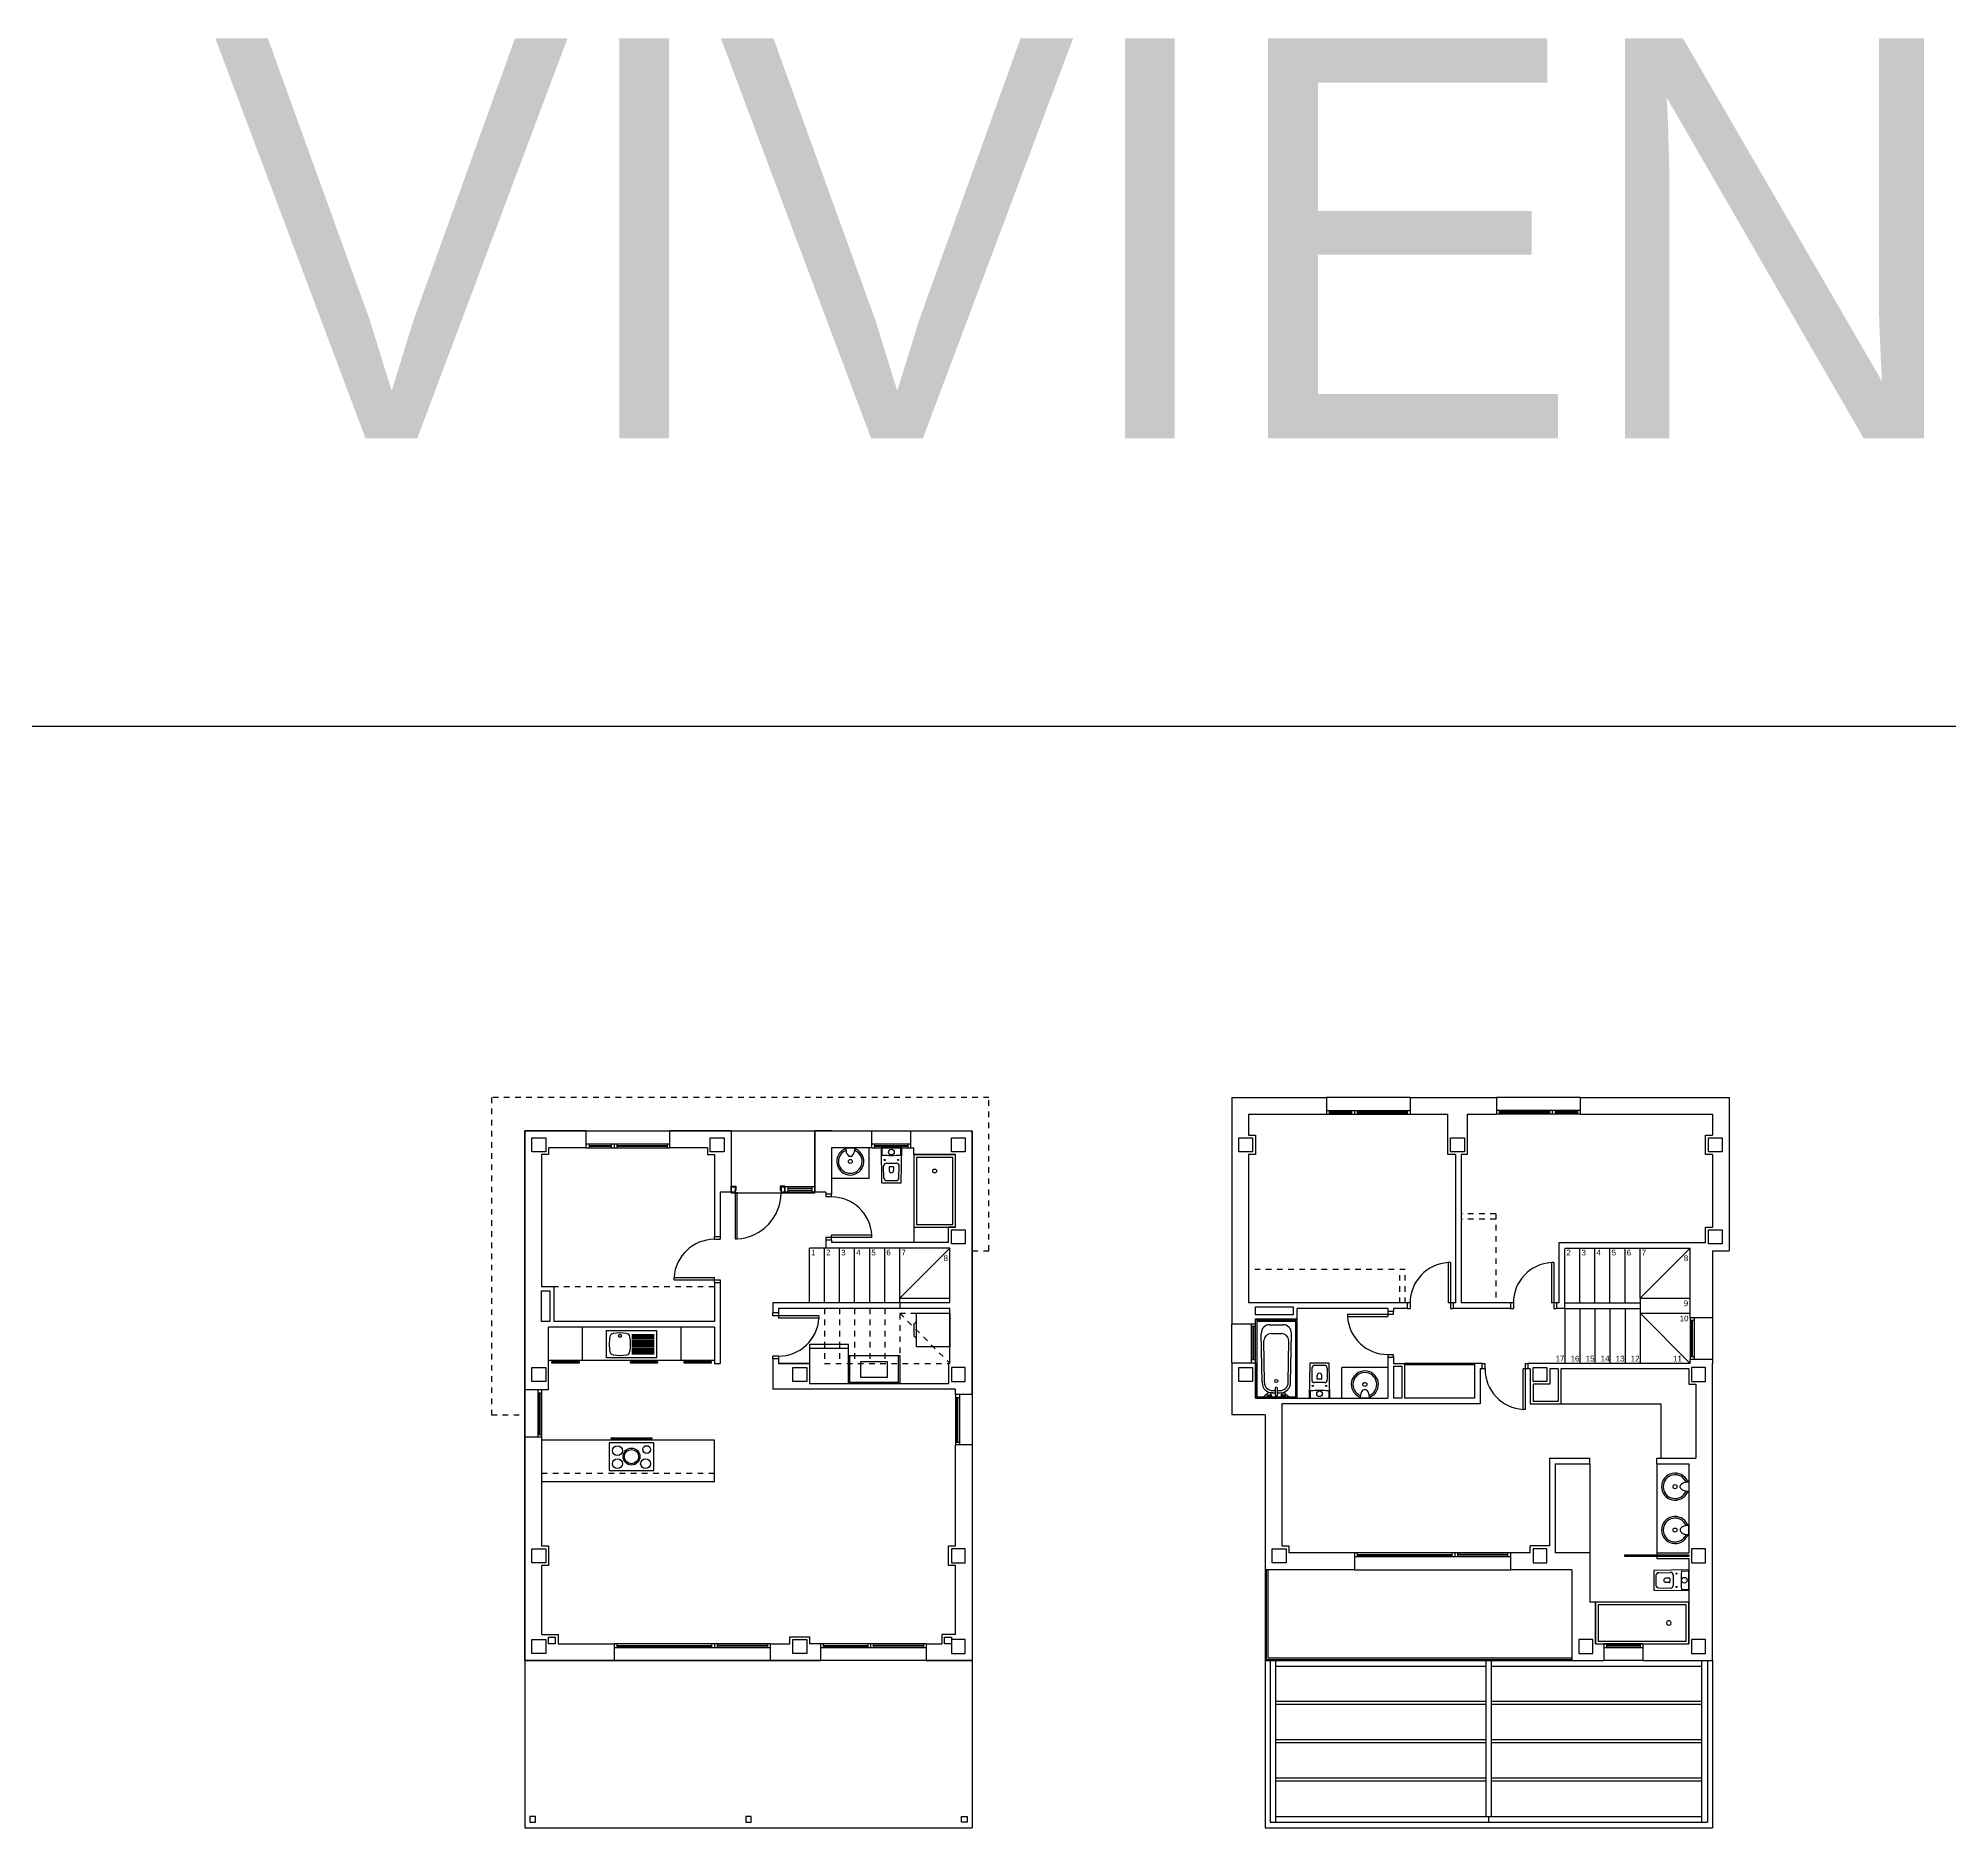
# Model space of a CAD drawing. Extents: x 2455 to 9764, y -806 to 181.
# Drawn here: x 4710.2 to 4744.49, y -472.67 to -440.57 of the extents above; entities that cross this region are included whole.
import ezdxf
from ezdxf.enums import TextEntityAlignment as Align

# ---------------------------------------------------------------- set-up
doc = ezdxf.new("R2010")
doc.units = 0
doc.header["$LTSCALE"] = 0.2
doc.header["$MEASUREMENT"] = 0
doc.linetypes.add('CONTINUA', pattern=[0])
doc.linetypes.add('RAYITAS', pattern=[0.375, 0.25, -0.125])
doc.layers.add('01_MEDICIONES', color=250, linetype='CONTINUOUS', plot=False)
for name, color, linetype in [('01_mono BAJA', 2, 'CONTINUOUS'), ('01_mono PRIMERA', 2, 'CONTINUOUS'), ('01_proyección', 4, 'RAYITAS'), ('01_texto cartela', 4, 'CONTINUOUS')]:
    doc.layers.add(name, color=color, linetype=linetype)
doc.styles.add('Century Gothic_6', font='', dxfattribs={"height": 11})
doc.styles.add('NIEVES2', font='sanss___.ttf')
doc.styles.get('Century Gothic_6').set_extended_font_data('Century Gothic')

# ---------------------------------------------------------------- blocks, each defined once
blk = doc.blocks.new('A$C48161785')
at = {"layer": '01_mono BAJA', "color": 254, "linetype": 'CONTINUA'}
for p, q in [((1.1, 12.5), (0, 12.5)), ((0, 12.5), (0, 7.855)), ((1.1, 12.2), (1.1, 12.5)), ((1.1, 12.5), (2.6, 12.5)), ((3.7, 12.5), (2.6, 12.5)), ((2.6, 12.2), (2.6, 12.5)), ((3.7, 12.5), (3.7, 11.4)), ((3.7, 12.5), (5.2, 12.5)), ((5.5, 12.5), (5.2, 12.5)), ((5.2, 12.5), (5.2, 11.4)), ((5.2, 12.5), (6.225, 12.5)), ((6.225, 12.2), (6.225, 12.5)), ((6.225, 12.5), (6.925, 12.5)), ((6.925, 12.2), (6.925, 12.5)), ((6.925, 12.5), (8.025, 12.5)), ((8.025, 7.77, 0), (8.025, 12.5)), ((0.3, 12.075), (0.3, 9.705)), ((0.425, 12.075, 0), (0.3, 12.075, 0)), ((1.1, 12.2), (0.425, 12.2)), ((0.425, 12.2, 0), (0.425, 12.075, 0)), ((1.1, 12.27, 0), (2.6, 12.27, 0)), ((1.1, 12.2, 0), (2.6, 12.2, 0)), ((1.15, 12.27), (1.15, 12.2)), ((1.15, 12.242), (1.55, 12.242, 0)), ((1.15, 12.228), (1.55, 12.228, 0)), ((1.55, 12.27, 0), (1.55, 12.2, 0)), ((1.6, 12.27, 0), (1.6, 12.2, 0)), ((1.65, 12.27, 0), (1.65, 12.2, 0)), ((1.65, 12.242, 0), (2.55, 12.242, 0)), ((1.65, 12.228, 0), (2.55, 12.228, 0)), ((2.55, 12.27, 0), (2.55, 12.2, 0)), ((3.275, 12.2), (2.6, 12.2)), ((3.275, 12.2, 0), (3.275, 12.075, 0)), ((3.275, 12.075, 0), (3.4, 12.075, 0)), ((3.4, 12.075), (3.4, 10.606)), ((5.5, 12.2), (5.5, 11.366)), ((6.225, 12.2), (5.5, 12.2)), ((5.741, 12.198), (5.741, 12.183)), ((5.743, 12.2), (5.931, 12.2)), ((5.853, 12.043), (5.822, 12.043)), ((5.934, 12.198), (5.933, 12.183)), ((6.175, 11.65), (6.175, 12.2)), ((6.225, 12.27), (6.925, 12.27)), ((6.225, 12.2), (6.925, 12.2)), ((6.275, 12.2), (6.275, 12.27)), ((6.275, 12.242), (6.875, 12.242)), ((6.275, 12.228), (6.875, 12.228)), ((6.409, 12.073), (6.407, 12.2)), ((6.741, 12.073), (6.743, 12.2)), ((6.875, 12.2), (6.875, 12.27)), ((6.925, 12.2), (6.975, 12.2, 0)), ((6.975, 12.075, 0), (6.975, 12.2, 0)), ((6.975, 12.075, 0), (7.725, 12.075, 0)), ((7.725, 10.775, 0), (7.725, 12.075, 0)), ((6.439, 11.659), (6.435, 11.869)), ((6.485, 11.92), (6.665, 11.92)), ((6.535, 11.85), (6.535, 11.79)), ((6.545, 11.86), (6.605, 11.86)), ((6.615, 11.85), (6.615, 11.79)), ((6.711, 11.659), (6.715, 11.869)), ((3.7, 11.4), (3.5, 11.4)), ((3.5, 11.4), (3.5, 10.606)), ((3.71, 11.4), (3.77, 11.4)), ((3.77, 11.43), (3.77, 11.4)), ((3.785, 11.5), (3.785, 11.44)), ((4.58, 11.5), (4.58, 11.44)), ((4.595, 11.43), (4.595, 11.4)), ((4.665, 11.5), (4.665, 11.4)), ((5.2, 11.5), (4.665, 11.5)), ((5.2, 11.4), (4.665, 11.4)), ((4.715, 11.5), (4.715, 11.4)), ((5.15, 11.467), (4.715, 11.467)), ((5.15, 11.433), (4.715, 11.433)), ((5.15, 11.5), (5.15, 11.4)), ((5.4, 11.4), (5.2, 11.4)), ((5.4, 11.4), (5.4, 11.366)), ((5.5, 11.366), (5.4, 11.366)), ((5.4, 11.366), (5.4, 11.316)), ((6.175, 11.65), (5.5, 11.65)), ((5.5, 11.316), (5.5, 11.366)), ((6.489, 11.61), (6.661, 11.61)), ((5.5, 11.316), (5.4, 11.316)), ((5.5, 10.541), (5.5, 10.632)), ((6.224, 10.632), (5.5, 10.632)), ((6.224, 10.591), (6.224, 10.632)), ((6.975, 10.775, 0), (6.975, 10.5)), ((7.725, 10.775, 0), (7.6, 10.775, 0)), ((7.6, 10.5), (7.6, 10.775, 0)), ((3.4, 10.606), (3.5, 10.606)), ((3.4, 10.556), (3.4, 10.606)), ((3.4, 10.556), (3.5, 10.556)), ((3.5, 10.606), (3.5, 10.556)), ((5.105, 9.415), (5.105, 10.4)), ((5.4, 10.4), (5.105, 10.4)), ((5.375, 9.415), (5.375, 10.4)), ((6.224, 10.591), (5.4, 10.591)), ((5.4, 10.591), (5.4, 10.541)), ((5.4, 10.541), (5.4, 10.4)), ((5.5, 10.541), (5.4, 10.541)), ((7.625, 10.4), (5.4, 10.4)), ((5.5, 10.541), (5.5, 10.5)), ((7.6, 10.5), (5.5, 10.5)), ((5.645, 9.415), (5.645, 10.4)), ((5.915, 9.415), (5.915, 10.4)), ((6.185, 9.415), (6.185, 10.4)), ((6.455, 9.415), (6.455, 10.4)), ((6.725, 9.415), (6.725, 10.4)), ((6.725, 9.5), (7.625, 10.4)), ((7.625, 9.415), (7.625, 10.4)), ((0.52, 9.705), (0.3, 9.705)), ((0.52, 9.705), (0.52, 9.08)), ((2.676, 9.831), (2.676, 9.872)), ((2.676, 9.872), (3.4, 9.872)), ((2.676, 9.831), (3.5, 9.831)), ((3.4, 9.781), (3.4, 9.872)), ((3.4, 9.781), (3.4, 9.08)), ((3.4, 9.781), (3.5, 9.781)), ((3.5, 9.831), (3.5, 9.781)), ((3.5, 9.781), (3.5, 8.33)), ((7.625, 9.415, 0), (4.45, 9.415, 0)), ((4.45, 9.415, 0), (4.45, 9.235, 0)), ((4.45, 9.415, 0), (4.45, 9.235, 0)), ((7.625, 9.315, 0), (4.55, 9.315, 0)), ((4.55, 9.315, 0), (4.55, 9.235, 0)), ((4.55, 9.315, 0), (4.55, 9.235, 0)), ((6.725, 9.5), (7.625, 9.5)), ((7.625, 8.33), (7.625, 9.315)), ((3.4, 8.98), (0.425, 8.98)), ((0.425, 7.855), (0.425, 8.98)), ((3.4, 9.08), (0.52, 9.08)), ((1.025, 8.98), (1.025, 8.38)), ((1.462, 8.43, 0), (1.462, 8.92, 0)), ((1.462, 8.92, 0), (2.362, 8.92, 0)), ((2.362, 8.92, 0), (2.362, 8.43, 0)), ((2.8, 8.98), (2.8, 8.38)), ((3.4, 8.98), (3.4, 8.33)), ((4.55, 9.235, 0), (4.45, 9.235, 0)), ((4.45, 9.185, 0), (4.45, 9.235, 0)), ((5.274, 9.185, 0), (4.45, 9.185, 0)), ((4.55, 9.235, 0), (4.55, 9.144, 0)), ((5.274, 9.144, 0), (4.55, 9.144, 0)), ((5.274, 9.185, 0), (5.274, 9.144, 0)), ((1.921, 8.85, 0), (2.317, 8.85, 0)), ((1.921, 8.825, 0), (2.317, 8.825, 0)), ((1.921, 8.8, 0), (2.317, 8.8, 0)), ((1.921, 8.775, 0), (2.317, 8.775, 0)), ((1.921, 8.75, 0), (2.317, 8.75, 0)), ((1.921, 8.725, 0), (2.317, 8.725, 0)), ((1.921, 8.7, 0), (2.317, 8.7, 0)), ((1.921, 8.675, 0), (2.317, 8.675, 0)), ((1.921, 8.65, 0), (2.317, 8.65, 0)), ((1.921, 8.625, 0), (2.317, 8.625, 0)), ((1.921, 8.6, 0), (2.317, 8.6, 0)), ((1.921, 8.575, 0), (2.317, 8.575, 0)), ((5.805, 8.6, 0), (5.105, 8.6, 0)), ((3.4, 8.38), (0.425, 8.38)), ((2.362, 8.43, 0), (1.462, 8.43, 0)), ((1.921, 8.55, 0), (2.317, 8.55, 0)), ((1.921, 8.525, 0), (2.317, 8.525, 0)), ((1.921, 8.5, 0), (2.317, 8.5, 0)), ((3.4, 8.33), (3.5, 8.33)), ((4.45, 8.41, 0), (4.45, 8.46, 0)), ((4.55, 8.46, 0), (4.45, 8.46, 0)), ((4.45, 8.41, 0), (4.45, 7.87, 0)), ((4.55, 8.41, 0), (4.45, 8.41, 0)), ((4.55, 8.46, 0), (4.55, 8.41, 0)), ((4.55, 8.41, 0), (4.55, 8.33, 0)), ((5.105, 8.33), (4.55, 8.33)), ((4.55, 8.33), (5.105, 8.33)), ((5.105, 8.33), (5.105, 7.97, 0)), ((5.83, 7.995, 0), (5.83, 8.47, 0)), ((6.7, 7.995, 0), (6.7, 8.47, 0)), ((7.625, 8.33), (7.6, 8.33)), ((7.625, 8.33), (7.6, 8.33)), ((7.6, 8.33), (7.6, 7.97)), ((5.105, 7.97, 0), (7.6, 7.97, 0)), ((5.83, 7.995, 0), (6.7, 7.995, 0)), ((0.425, 7.855), (0, 7.855)), ((0, 7.855), (0, 7.005)), ((0.23, 7.855), (0.23, 7.005)), ((0.23, 7.805), (0.3, 7.805)), ((0.258, 7.055), (0.258, 7.805)), ((0.272, 7.055), (0.272, 7.805)), ((0.3, 7.855), (0.3, 7.005)), ((7.725, 7.87, 0), (4.45, 7.87, 0)), ((7.725, 7.77, 0), (7.725, 7.87)), ((8.025, 7.77, 0), (7.725, 7.77, 0)), ((7.725, 7.77, 0), (7.725, 6.87, 0)), ((7.725, 7.72, 0), (7.795, 7.72, 0)), ((7.753, 6.92, 0), (7.753, 7.72, 0)), ((7.767, 6.92, 0), (7.767, 7.72, 0)), ((7.795, 7.77, 0), (7.795, 6.87, 0)), ((8.025, 7.77, 0), (8.025, 6.87, 0)), ((0.3, 7.005), (0, 7.005)), ((0, 7.005), (0, 3)), ((0.23, 7.055), (0.3, 7.055)), ((0.3, 7.005), (0.3, 5.055)), ((3.4, 6.955), (0.3, 6.955)), ((3.4, 6.205), (3.4, 6.955)), ((7.725, 6.92, 0), (7.795, 6.92, 0)), ((8.025, 6.87, 0), (7.725, 6.87, 0)), ((7.725, 5.055), (7.725, 6.87, 0)), ((8.025, 6.87, 0), (8.025, 3, 0)), ((3.4, 6.205), (0.3, 6.205)), ((7.6, 4.705), (7.6, 5.055)), ((7.6, 5.055), (7.725, 5.055)), ((0.3, 4.705), (0.3, 3.47)), ((7.725, 4.705), (7.6, 4.705)), ((7.725, 3.47), (7.725, 4.705)), ((0.3, 3.47), (0.595, 3.47)), ((0.595, 3.47), (0.595, 3.3)), ((7.725, 3.47), (7.48, 3.47)), ((7.48, 3.47), (7.48, 3.3, 0)), ((0.595, 3.3), (1.6, 3.3, 0)), ((1.6, 3.3, 0), (1.6, 3, 0)), ((4.4, 3.3, 0), (1.6, 3.3, 0)), ((4.4, 3.23, 0), (1.6, 3.23, 0)), ((1.65, 3.3, 0), (1.65, 3.23, 0)), ((1.65, 3.272, 0), (3.35, 3.272, 0)), ((1.65, 3.258, 0), (3.35, 3.258, 0)), ((3.35, 3.3, 0), (3.35, 3.23, 0)), ((3.4, 3.3, 0), (3.4, 3.23, 0)), ((3.45, 3.3, 0), (3.45, 3.23, 0)), ((4.35, 3.272, 0), (3.45, 3.272, 0)), ((4.35, 3.258, 0), (3.45, 3.258, 0)), ((4.35, 3.3, 0), (4.35, 3.23, 0)), ((4.4, 3.3, 0), (4.755, 3.3, 0)), ((4.4, 3.3, 0), (4.4, 3, 0)), ((5.3, 3.3, 0), (5.105, 3.3, 0)), ((7.2, 3.3, 0), (5.3, 3.3, 0)), ((5.3, 3.3, 0), (5.3, 3, 0)), ((7.2, 3.23, 0), (5.3, 3.23, 0)), ((5.35, 3.3, 0), (5.35, 3.23, 0)), ((5.35, 3.272, 0), (6.15, 3.272, 0)), ((5.35, 3.258, 0), (6.15, 3.258, 0)), ((6.15, 3.3, 0), (6.15, 3.23, 0)), ((6.2, 3.3, 0), (6.2, 3.23, 0)), ((6.25, 3.3, 0), (6.25, 3.23, 0)), ((7.15, 3.272, 0), (6.25, 3.272, 0)), ((7.15, 3.258, 0), (6.25, 3.258, 0)), ((7.15, 3.3, 0), (7.15, 3.23, 0)), ((7.2, 3.3, 0), (7.48, 3.3, 0)), ((7.2, 3.3, 0), (7.48, 3.3, 0)), ((7.2, 3.3, 0), (7.2, 3, 0)), ((0, 3), (1.6, 3)), ((0, 3), (0, 0)), ((0, 3), (1.6, 3, 0)), ((1.6, 3, 0), (4.4, 3, 0)), ((4.4, 3, 0), (5.3, 3, 0)), ((7.2, 3, 0), (5.3, 3, 0)), ((7.2, 3, 0), (8.025, 3)), ((8.025, 3), (8.025, 0)), ((0, 0, 0), (8.025, 0))]:
    blk.add_line(p, q, dxfattribs=at)
for points in [[(0.375, 12.125), (0.125, 12.125), (0.125, 12.375), (0.375, 12.375), (0.375, 12.125)], [(3.575, 12.125), (3.325, 12.125), (3.325, 12.375), (3.575, 12.375), (3.575, 12.125)], [(7.65, 12.375), (7.9, 12.375), (7.9, 12.125), (7.65, 12.125), (7.65, 12.375)], [(3.785, 11.51), (3.785, 11.5), (3.7, 11.5), (3.7, 11.51)], [(3.77, 11.4), (3.7, 11.4), (3.7, 11.5), (3.77, 11.5)], [(3.77, 11.4), (3.77, 11.39), (3.7, 11.39), (3.7, 11.4)], [(3.785, 11.44), (3.785, 11.43), (3.77, 11.43), (3.77, 11.44)], [(3.77, 11.39), (3.77, 10.565), (3.81, 10.565), (3.81, 11.39)], [(4.58, 11.51), (4.58, 11.5), (4.665, 11.5), (4.665, 11.51)], [(4.58, 11.44), (4.58, 11.43), (4.595, 11.43), (4.595, 11.44)], [(4.595, 11.4), (4.595, 11.39), (4.665, 11.39), (4.665, 11.4)], [(7.65, 10.725), (7.9, 10.725), (7.9, 10.475), (7.65, 10.475), (7.65, 10.725)], [(0.3, 9.635), (0.45, 9.635), (0.45, 9.08), (0.3, 9.08)], [(0.375, 8.005), (0.125, 8.005), (0.125, 8.255), (0.375, 8.255), (0.375, 8.005)], [(0.478, 8.36), (0.478, 8.34), (0.978, 8.34), (0.978, 8.36)], [(2.85, 8.36), (2.85, 8.34), (3.35, 8.34), (3.35, 8.36)], [(5.055, 8.005), (4.805, 8.005), (4.805, 8.255), (5.055, 8.255), (5.055, 8.005)], [(7.65, 8.005), (7.9, 8.005), (7.9, 8.255), (7.65, 8.255), (7.65, 8.005)], [(0.375, 4.755), (0.125, 4.755), (0.125, 5.005), (0.375, 5.005), (0.375, 4.755)], [(7.65, 4.755), (7.9, 4.755), (7.9, 5.005), (7.65, 5.005), (7.65, 4.755)], [(0.375, 3.125), (0.125, 3.125), (0.125, 3.375), (0.375, 3.375), (0.375, 3.125)], [(0.425, 3.42), (0.545, 3.42), (0.545, 3.3), (0.425, 3.3)], [(5.055, 3.125), (4.805, 3.125), (4.805, 3.375), (5.055, 3.375), (5.055, 3.125)], [(7.53, 3.42), (7.65, 3.42), (7.65, 3.3), (7.53, 3.3)], [(7.65, 3.125), (7.9, 3.125), (7.9, 3.375), (7.65, 3.375), (7.65, 3.125)], [(7.835, 0.2), (7.935, 0.2), (7.935, 0.1), (7.835, 0.1)]]:
    blk.add_lwpolyline(points, close=True, dxfattribs=at)
at = {"layer": '01_mono BAJA', "color": 254, "linetype": 'CONTINUA', "flags": 128}
blk.add_lwpolyline([(6.394, 12.2, 0.414214), (6.39, 12.196), (6.39, 12.195), (6.4, 11.574, 0.436396), (6.404, 11.57), (6.746, 11.57, 0.436396), (6.75, 11.574), (6.76, 12.195), (6.76, 12.196, 0.414214), (6.756, 12.2)], format="xyb", close=True, dxfattribs=at)
at = {"layer": '01_mono BAJA', "color": 254, "linetype": 'CONTINUA', "elevation": 0}
for points in [[(7.725, 12.075), (6.975, 12.075), (6.975, 10.775), (7.725, 10.775)], [(7.675, 12.025), (7.025, 12.025), (7.025, 10.825), (7.675, 10.825)], [(7.025, 9.23), (7.625, 9.23), (7.625, 8.63), (7.025, 8.63)], [(5.105, 8.67), (5.105, 7.97), (5.805, 7.97), (5.805, 8.67)], [(1.887, 8.36), (1.887, 8.34), (2.387, 8.34), (2.387, 8.36)], [(5.805, 8.47), (6.725, 8.47), (6.725, 7.97), (5.805, 7.97)], [(6.029, 8.363), (6.501, 8.363), (6.501, 8.077), (6.029, 8.077)], [(1.512, 6.408), (2.312, 6.408), (2.312, 6.908), (1.512, 6.908)], [(2.28, 6.975), (1.545, 6.975), (1.545, 6.995), (2.28, 6.995)], [(0.19, 0.2), (0.09, 0.2), (0.09, 0.1), (0.19, 0.1)], [(4.062, 0.2), (3.962, 0.2), (3.962, 0.1), (4.062, 0.1)]]:
    blk.add_lwpolyline(points, close=True, dxfattribs=at)
at = {"layer": '01_mono BAJA', "color": 254, "linetype": 'CONTINUA'}
for points in [[(4.595, 11.5), (4.595, 11.4)], [(4.665, 11.4), (4.665, 11.5)], [(0.3, 5.055), (0.425, 5.055), (0.425, 4.705), (0.3, 4.705)], [(4.755, 3.3), (4.755, 3.425), (5.105, 3.425), (5.105, 3.3)]]:
    blk.add_lwpolyline(points, dxfattribs=at)
at = {"layer": '01_mono BAJA', "color": 254, "linetype": 'CONTINUA', "elevation": 0}
blk.add_lwpolyline([(7.025, 8.78), (6.985, 8.82), (6.985, 9.04), (7.025, 9.08)], dxfattribs=at)
at = {"layer": '01_mono BAJA', "color": 254, "linetype": 'CONTINUA'}
for centre, radius in [((6.575, 12.12), 0.051), ((5.837, 11.953), 0.036), ((6.455, 11.98), 0.01), ((6.695, 11.98), 0.01), ((7.35, 11.781, 0), 0.035), ((1.704, 8.825, 0), 0.0275), ((1.66, 6.765, 0), 0.089), ((1.66, 6.531, 0), 0.089), ((1.912, 6.658, 0), 0.152), ((1.912, 6.658, 0), 0.127), ((2.165, 6.531, 0), 0.089), ((2.185, 6.785, 0), 0.0693)]:
    blk.add_circle(centre, radius, dxfattribs=at)
for centre, radius, start, end in [((5.837, 11.953), 0.243, 114.8749, 65.1251), ((5.837, 11.953), 0.213, 112.0656, 68.0564), ((5.729, 12.184), 0.0128, 300.5291, 356.214), ((5.743, 12.197), 0.0027, 90, 173.3159), ((6.033, 12.197), 0.279, 179.383, 196.8165), ((5.903, 12.158), 0.143, 196.8165, 225.6956), ((5.837, 12.091), 0.0498, 225.6956, 252.5904), ((5.837, 12.091), 0.0498, 287.9532, 314.3044), ((5.772, 12.158), 0.143, 314.3044, 343.1835), ((5.642, 12.197), 0.279, 343.1835, 0.617), ((5.931, 12.197), 0.0027, 6.6841, 90), ((5.946, 12.184), 0.0128, 183.786, 239.4709), ((6.416, 12.073), 0.007, 180.924, 266.9359), ((6.575, 15.044), 2.982, 266.9359, 273.0641), ((6.734, 12.073), 0.007, 273.0641, 359.076), ((6.485, 11.87), 0.05, 90, 180.924), ((6.489, 11.66), 0.05, 180.924, 270), ((6.545, 11.85), 0.01, 90, 180), ((6.575, 11.79), 0.04, 180, 0), ((6.605, 11.85), 0.01, 0, 90), ((6.661, 11.66), 0.05, 270, 359.076), ((6.665, 11.87), 0.05, 359.076, 90), ((3.768, 11.391), 0.827, 272.8856, 359.9505), ((5.5, 10.591), 0.725, 3.2758, 90), ((3.4, 9.831), 0.725, 90, 176.7242), ((4.55, 9.185, 0), 0.725, 270, 356.7242), ((2.262, 8.675, 0), 0.75, 169.8852, 190.1148), ((1.598, 8.794, 0), 0.075, 99.0787, 169.8852), ((1.704, 8.127, 0), 0.75, 80.9213, 99.0787), ((1.811, 8.794, 0), 0.075, 10.1148, 80.9213), ((1.146, 8.675, 0), 0.75, 349.8852, 10.1148), ((1.598, 8.557, 0), 0.075, 190.1148, 260.9213), ((1.704, 9.223, 0), 0.75, 260.9213, 279.0787), ((1.811, 8.557, 0), 0.075, 279.0787, 349.8852)]:
    blk.add_arc(centre, radius, start, end, dxfattribs=at)
at = {"layer": '01_proyección', "color": 120, "ltscale": 0.25}
for p, q in [((3.4, 9.705), (0.52, 9.705)), ((5.375, 9.315), (5.375, 8.33)), ((5.645, 9.315), (5.645, 8.33)), ((5.915, 9.315), (5.915, 8.33)), ((6.185, 9.315), (6.185, 8.33)), ((6.455, 9.315), (6.455, 8.33)), ((6.725, 9.415), (6.725, 8.33)), ((6.725, 9.23), (7.625, 9.23)), ((6.725, 9.23), (7.625, 8.33)), ((5.375, 8.33), (7.6, 8.33)), ((3.4, 6.355), (0.3, 6.355))]:
    blk.add_line(p, q, dxfattribs=at)
at = {"layer": '01_proyección', "color": 120, "ltscale": 0.25, "elevation": 0}
blk.add_lwpolyline([(8.025, 10.35), (8.325, 10.35), (8.325, 13.1), (-0.6, 13.1), (-0.6, 7.405), (0, 7.405)], dxfattribs=at)
at = {"layer": '01_mono BAJA', "color": 254, "linetype": 'CONTINUA', "style": 'NIEVES2'}
for s, p in [('1', (5.174, 10.268)), ('2', (5.444, 10.268)), ('3', (5.714, 10.268)), ('4', (5.984, 10.268)), ('5', (6.254, 10.268)), ('6', (6.524, 10.268)), ('7', (6.794, 10.268)), ('8', (7.55, 10.166))]:
    blk.add_text(s, height=0.103, dxfattribs=at).set_placement(p, align=Align.CENTER)
blk = doc.blocks.new('A$C07944EAF')
at = {"layer": '01_mono PRIMERA', "color": 254}
for p, q in [((1.407, 13.1), (1.407, 9.043)), ((1.407, 13.1), (3.107, 13.1)), ((3.107, 13.1, 0), (3.107, 12.8, 0)), ((4.607, 13.1, 0), (3.107, 13.1, 0)), ((4.607, 13.1, 0), (4.607, 12.8, 0)), ((4.607, 13.1), (6.157, 13.1, 0)), ((6.157, 13.1, 0), (6.157, 12.8, 0)), ((7.657, 13.1, 0), (6.157, 13.1, 0)), ((7.657, 13.1, 0), (10.332, 13.1)), ((7.657, 13.1, 0), (7.657, 12.8, 0)), ((10.332, 13.1, 0), (10.332, 10.35, 0)), ((1.707, 12.8, 0), (1.707, 12.425, 0)), ((1.707, 12.8, 0), (3.107, 12.8)), ((3.107, 12.87, 0), (4.607, 12.87, 0)), ((3.107, 12.8, 0), (4.607, 12.8, 0)), ((3.157, 12.87, 0), (3.157, 12.8, 0)), ((3.157, 12.842, 0), (3.557, 12.842, 0)), ((3.157, 12.828, 0), (3.557, 12.828, 0)), ((3.557, 12.87, 0), (3.557, 12.8, 0)), ((3.607, 12.87, 0), (3.607, 12.8, 0)), ((3.657, 12.87, 0), (3.657, 12.8, 0)), ((3.657, 12.842, 0), (4.557, 12.842, 0)), ((3.657, 12.828, 0), (4.557, 12.828, 0)), ((4.557, 12.87, 0), (4.557, 12.8, 0)), ((4.607, 12.8), (5.282, 12.8)), ((5.632, 12.8), (6.157, 12.8, 0)), ((7.657, 12.87, 0), (6.157, 12.87, 0)), ((7.657, 12.8, 0), (6.157, 12.8, 0)), ((6.207, 12.87, 0), (6.207, 12.8, 0)), ((7.107, 12.842, 0), (6.207, 12.842, 0)), ((7.107, 12.828, 0), (6.207, 12.828, 0)), ((7.107, 12.87, 0), (7.107, 12.8, 0)), ((7.157, 12.87, 0), (7.157, 12.8, 0)), ((7.207, 12.87, 0), (7.207, 12.8, 0)), ((7.607, 12.842, 0), (7.207, 12.842, 0)), ((7.607, 12.828, 0), (7.207, 12.828, 0)), ((7.607, 12.87, 0), (7.607, 12.8, 0)), ((7.657, 12.8, 0), (10.032, 12.8)), ((10.032, 12.8, 0), (10.032, 12.425, 0)), ((1.707, 12.075), (1.707, 9.415)), ((5.42, 12.075, 0), (5.42, 9.415, 0)), ((5.52, 12.075, 0), (5.52, 9.415, 0)), ((10.032, 12.075, 0), (10.032, 10.775, 0)), ((7.282, 10.5), (9.907, 10.5)), ((7.282, 9.415), (7.282, 10.5)), ((7.382, 10.4), (9.632, 10.4)), ((7.382, 9.315), (7.382, 10.385)), ((7.652, 9.415), (7.652, 10.4)), ((7.922, 9.415), (7.922, 10.4)), ((8.192, 9.415), (8.192, 10.4)), ((8.462, 9.415), (8.462, 10.4)), ((8.732, 9.5), (8.732, 10.4)), ((8.732, 9.5), (9.632, 10.4)), ((9.632, 9.155), (9.632, 10.4)), ((10.032, 10.35, 0), (10.332, 10.35, 0)), ((10.032, 10.35, 0), (10.032, 9.155, 0)), ((5.332, 10.139, 0), (5.291, 10.139, 0)), ((5.291, 10.139, 0), (5.291, 9.415, 0)), ((5.332, 10.139, 0), (5.332, 9.315, 0)), ((7.184, 10.139), (7.142, 10.139)), ((7.142, 10.139), (7.142, 9.415)), ((7.184, 10.139), (7.184, 9.315)), ((4.557, 9.415), (1.707, 9.415)), ((4.207, 9.315), (2.582, 9.315)), ((2.582, 9.13, 0), (2.582, 9.315, 0)), ((4.207, 9.315), (4.207, 9.265)), ((4.207, 9.265), (4.307, 9.265)), ((4.207, 9.265), (4.207, 9.174)), ((4.557, 9.315, 0), (4.307, 9.315, 0)), ((4.307, 9.315), (4.307, 9.265)), ((4.307, 9.215), (4.307, 9.265)), ((4.557, 9.415, 0), (4.557, 9.315, 0)), ((4.607, 9.415, 0), (4.557, 9.415, 0)), ((4.557, 9.315, 0), (4.607, 9.315, 0)), ((4.607, 9.415, 0), (4.607, 9.315, 0)), ((5.382, 9.415, 0), (5.291, 9.415, 0)), ((5.332, 9.315, 0), (5.382, 9.315, 0)), ((5.42, 9.415), (5.382, 9.415)), ((5.42, 9.415, 0), (5.382, 9.415, 0)), ((5.382, 9.415, 0), (5.382, 9.315, 0)), ((6.409, 9.315), (5.382, 9.315, 0)), ((6.409, 9.415), (5.52, 9.415)), ((6.409, 9.415), (6.409, 9.315)), ((6.459, 9.415), (6.409, 9.415)), ((6.409, 9.315), (6.459, 9.315)), ((6.459, 9.415), (6.459, 9.315)), ((7.234, 9.415), (7.142, 9.415)), ((7.184, 9.315), (7.234, 9.315)), ((7.282, 9.415), (7.234, 9.415)), ((7.234, 9.415), (7.234, 9.315)), ((7.382, 9.315), (7.234, 9.315)), ((7.382, 9.415), (8.732, 9.415)), ((7.382, 9.315), (7.382, 8.33)), ((7.382, 9.315), (8.732, 9.315)), ((7.652, 9.315), (7.652, 8.33)), ((7.922, 9.315), (7.922, 8.33)), ((8.192, 9.315), (8.192, 8.33)), ((8.462, 9.315), (8.462, 8.33)), ((8.732, 9.5), (8.732, 8.33)), ((8.732, 9.5), (9.632, 9.5)), ((8.732, 9.315), (8.732, 9.23)), ((1.407, 8.343, 0), (1.407, 9.043, 0)), ((1.407, 9.043, 0), (1.832, 9.043, 0)), ((1.762, 8.343, 0), (1.762, 9.043, 0)), ((1.832, 8.993, 0), (1.762, 8.993, 0)), ((1.832, 8.993, 0), (1.762, 8.993, 0)), ((1.79, 8.393, 0), (1.79, 8.993, 0)), ((1.804, 8.393, 0), (1.804, 8.993, 0)), ((1.832, 9.043, 0), (1.832, 9.13)), ((1.832, 9.13), (2.582, 9.13, 0)), ((1.832, 7.705), (1.832, 9.105)), ((2.582, 9.105), (1.832, 9.105)), ((1.832, 8.343, 0), (1.832, 9.043, 0)), ((2.556, 9.079), (1.858, 9.079)), ((1.858, 9.079), (1.858, 7.731)), ((2.093, 9.025), (2.322, 9.025)), ((2.556, 7.731), (2.556, 9.079)), ((2.582, 9.105, 0), (2.582, 9.13, 0)), ((2.582, 7.705), (2.582, 9.105)), ((3.483, 9.215), (3.483, 9.174)), ((3.483, 9.215), (4.307, 9.215)), ((3.483, 9.174), (4.207, 9.174)), ((8.732, 9.23), (9.632, 9.23)), ((8.732, 9.23), (9.632, 8.33)), ((9.632, 9.155), (9.632, 8.405)), ((9.632, 9.155), (10.032, 9.155)), ((9.632, 9.105), (9.702, 9.105)), ((9.66, 8.455), (9.66, 9.105)), ((9.674, 8.455), (9.674, 9.105)), ((9.702, 9.155), (9.702, 8.405)), ((10.032, 9.155), (10.032, 8.405)), ((1.952, 7.987), (1.937, 8.867)), ((1.994, 7.988), (1.982, 8.74)), ((2.117, 8.865), (2.298, 8.865)), ((2.421, 7.988), (2.433, 8.74)), ((2.463, 7.987), (2.477, 8.867)), ((1.407, 8.343), (1.407, 7.405)), ((1.407, 8.343, 0), (1.832, 8.343, 0)), ((1.832, 8.393, 0), (1.762, 8.393, 0)), ((1.832, 8.343), (1.832, 7.705)), ((2.846, 8.246), (2.843, 8.036)), ((3.069, 8.295), (2.896, 8.295)), ((3.119, 8.246), (3.122, 8.036)), ((4.207, 8.255), (3.382, 8.255)), ((3.382, 7.705, 0), (3.382, 8.255)), ((4.207, 8.49), (4.207, 8.44)), ((4.207, 8.49), (4.307, 8.49)), ((4.207, 8.455), (4.207, 7.705)), ((4.207, 8.44), (4.307, 8.44)), ((4.307, 8.44), (4.307, 8.49)), ((4.307, 8.455), (4.307, 8.33)), ((4.307, 8.33), (4.507, 8.33)), ((4.307, 8.28), (4.307, 7.705)), ((4.307, 8.28), (4.307, 7.705)), ((4.307, 8.28), (4.457, 8.28)), ((4.457, 8.28), (4.457, 7.705)), ((5.762, 8.33), (4.507, 8.33)), ((4.507, 8.33), (4.507, 7.705)), ((5.762, 8.305), (4.507, 8.305)), ((5.901, 8.33), (5.762, 8.33)), ((5.762, 8.33, 0), (5.762, 7.705)), ((5.901, 8.23, 0), (5.862, 8.23, 0)), ((5.862, 8.23, 0), (5.862, 7.605)), ((5.901, 8.23, 0), (5.901, 8.33, 0)), ((5.901, 8.33, 0), (5.951, 8.33, 0)), ((5.951, 8.23, 0), (5.901, 8.23, 0)), ((5.951, 8.23, 0), (5.951, 8.33, 0)), ((6.726, 8.23, 0), (6.635, 8.23, 0)), ((6.635, 7.506, 0), (6.635, 8.23, 0)), ((6.676, 7.506, 0), (6.676, 8.33, 0)), ((6.676, 8.33, 0), (6.726, 8.33, 0)), ((9.632, 8.33), (6.726, 8.33)), ((6.726, 8.23, 0), (6.726, 8.33, 0)), ((6.762, 8.23, 0), (6.726, 8.23, 0)), ((6.762, 8.23, 0), (6.762, 7.605)), ((7.262, 8.23), (7.112, 8.23)), ((7.112, 8.23, 0), (7.112, 7.955, 0)), ((7.262, 8.23), (7.262, 7.655)), ((9.607, 8.23), (7.312, 8.23)), ((7.312, 8.23), (7.312, 7.605)), ((9.632, 8.455), (9.702, 8.455)), ((9.632, 8.405), (10.032, 8.405)), ((9.632, 8.33), (9.632, 8.405)), ((10.032, 8.405, 0), (10.032, 8.33, 0)), ((10.032, 3), (10.032, 8.33)), ((2.194, 7.755), (2.194, 7.893)), ((2.22, 7.893), (2.22, 7.755)), ((3.072, 7.985), (2.893, 7.985)), ((2.942, 8.055), (2.942, 8.115)), ((3.012, 8.045), (2.952, 8.045)), ((3.022, 8.055), (3.022, 8.115)), ((7.112, 7.955), (6.812, 7.955)), ((6.812, 7.955), (6.812, 7.655)), ((9.732, 7.955), (9.732, 6.63)), ((1.832, 7.705), (4.207, 7.705)), ((2.582, 7.705), (1.832, 7.705)), ((1.858, 7.731), (2.556, 7.731)), ((2.041, 7.785), (2.001, 7.746)), ((2.041, 7.763), (2.107, 7.763)), ((2.041, 7.763), (2.041, 7.748)), ((2.041, 7.748), (2.107, 7.748)), ((2.142, 7.8), (2.076, 7.8)), ((2.142, 7.842), (2.194, 7.842)), ((2.142, 7.8), (2.194, 7.8)), ((2.22, 7.842), (2.273, 7.842)), ((2.22, 7.8), (2.273, 7.8)), ((2.273, 7.8), (2.339, 7.8)), ((2.373, 7.763), (2.307, 7.763)), ((2.307, 7.748), (2.373, 7.748)), ((2.307, 7.605), (2.307, 5.055)), ((5.862, 7.605), (2.307, 7.605)), ((2.373, 7.748), (2.373, 7.763)), ((2.374, 7.786), (2.414, 7.746)), ((2.816, 7.832), (2.814, 7.705)), ((3.148, 7.832), (3.15, 7.705)), ((3.698, 7.707), (3.699, 7.722)), ((3.889, 7.705), (3.701, 7.705)), ((3.78, 7.862), (3.81, 7.862)), ((3.891, 7.707), (3.891, 7.722)), ((4.457, 7.705), (4.307, 7.705)), ((5.762, 7.705), (4.507, 7.705)), ((6.762, 7.605), (7.312, 7.605)), ((6.812, 7.655), (7.262, 7.655)), ((7.312, 7.605), (9.107, 7.605, 0)), ((9.107, 7.605, 0), (9.107, 6.63)), ((2.007, 7.405), (1.407, 7.405)), ((2.007, 7.405), (2.007, 4.63)), ((6.676, 7.506, 0), (6.635, 7.506, 0)), ((7.107, 6.63, 0), (7.832, 6.63)), ((7.107, 6.63), (7.107, 5.055)), ((7.207, 6.53), (7.207, 4.93)), ((7.207, 6.53, 0), (7.832, 6.53)), ((7.832, 6.53, 0), (7.832, 6.63)), ((7.832, 6.53), (7.832, 4.93)), ((9.032, 6.63), (9.732, 6.63, 0)), ((9.032, 6.53), (9.032, 6.63)), ((9.032, 6.53), (9.607, 6.53, 0)), ((9.032, 6.53), (9.032, 4.93)), ((9.607, 6.53), (9.607, 4.93)), ((9.605, 6.216), (9.59, 6.215)), ((9.607, 6.213), (9.607, 6.025)), ((9.451, 6.104), (9.45, 6.134)), ((9.605, 6.022), (9.59, 6.023)), ((9.451, 5.356), (9.45, 5.326)), ((9.605, 5.438), (9.59, 5.437)), ((9.605, 5.245), (9.59, 5.245)), ((9.607, 5.247), (9.607, 5.435)), ((3.607, 4.93, 0), (2.432, 4.93, 0)), ((3.607, 4.93, 0), (3.607, 4.63, 0)), ((6.407, 4.93, 0), (3.607, 4.93, 0)), ((6.407, 4.86, 0), (3.607, 4.86, 0)), ((3.657, 4.93, 0), (3.657, 4.86, 0)), ((3.657, 4.902, 0), (5.357, 4.902, 0)), ((3.657, 4.888, 0), (5.357, 4.888, 0)), ((5.357, 4.93, 0), (5.357, 4.86, 0)), ((5.407, 4.93, 0), (5.407, 4.86, 0)), ((5.457, 4.93, 0), (5.457, 4.86, 0)), ((6.357, 4.902, 0), (5.457, 4.902, 0)), ((6.357, 4.888, 0), (5.457, 4.888, 0)), ((6.357, 4.93, 0), (6.357, 4.86, 0)), ((6.762, 4.93, 0), (6.407, 4.93, 0)), ((6.407, 4.93, 0), (6.407, 4.63, 0)), ((7.107, 5.055), (6.762, 5.055)), ((6.762, 4.93, 0), (6.762, 5.055, 0)), ((6.837, 5.055), (6.837, 5.055)), ((7.832, 4.93, 0), (7.207, 4.93, 0)), ((7.832, 4.93), (7.832, 4.05)), ((9.032, 4.93), (9.607, 4.93)), ((9.032, 4.93), (9.032, 4.894)), ((9.032, 4.894), (9.032, 4.866)), ((9.032, 4.866), (9.032, 4.83)), ((9.032, 4.83), (9.607, 4.83)), ((9.607, 4.83), (9.607, 3.3)), ((3.607, 4.63, 0), (2.007, 4.63, 0)), ((2.007, 4.63), (2.007, 3)), ((2.027, 4.63), (2.027, 3.02)), ((2.057, 4.63), (2.057, 3.05)), ((3.607, 4.63, 0), (6.407, 4.63, 0)), ((7.507, 4.63, 0), (6.407, 4.63, 0)), ((7.507, 4.63), (7.507, 3)), ((9.017, 4.526), (9.017, 4.354)), ((9.066, 4.576), (9.276, 4.58)), ((9.257, 4.48), (9.197, 4.48)), ((9.267, 4.47), (9.267, 4.41)), ((9.327, 4.53), (9.327, 4.35)), ((9.48, 4.606), (9.607, 4.608)), ((9.066, 4.304), (9.276, 4.3)), ((9.257, 4.4), (9.197, 4.4)), ((9.48, 4.274), (9.607, 4.272)), ((7.932, 3.3), (8.082, 3.3)), ((8.782, 3.3, 0), (8.082, 3.3, 0)), ((8.082, 3.3, 0), (8.082, 3, 0)), ((8.782, 3.23, 0), (8.082, 3.23, 0)), ((8.132, 3.3, 0), (8.132, 3.23, 0)), ((8.732, 3.272, 0), (8.132, 3.272, 0)), ((8.732, 3.258, 0), (8.132, 3.258, 0)), ((8.732, 3.3, 0), (8.732, 3.23, 0)), ((8.782, 3.3), (9.607, 3.3)), ((8.782, 3.3, 0), (8.782, 3, 0)), ((2.007, 3), (7.507, 3)), ((2.007, 3), (2.007, 0)), ((2.027, 3.02), (7.507, 3.02)), ((2.057, 3.05), (7.507, 3.05)), ((2.097, 3), (2.097, 0.1)), ((2.197, 0.1), (2.197, 3)), ((2.197, 2.9, 0), (5.97, 2.9, 0)), ((5.97, 0.2, 0), (5.97, 3, 0)), ((6.07, 0.2, 0), (6.07, 3, 0)), ((6.07, 2.9, 0), (9.842, 2.9)), ((7.507, 3), (8.082, 3)), ((8.782, 3, 0), (8.082, 3, 0)), ((8.782, 3), (10.032, 3, 0)), ((9.842, 0.1), (9.842, 3)), ((9.942, 3), (9.942, 0.1)), ((10.032, 3), (10.032, 0)), ((5.97, 2.263, 0), (2.197, 2.263, 0)), ((5.97, 2.213, 0), (2.197, 2.213, 0)), ((9.842, 2.263), (6.07, 2.263, 0)), ((9.842, 2.213), (6.07, 2.213, 0)), ((5.97, 1.575, 0), (2.197, 1.575, 0)), ((5.97, 1.525, 0), (2.197, 1.525, 0)), ((9.842, 1.575), (6.07, 1.575, 0)), ((9.842, 1.525), (6.07, 1.525, 0)), ((5.97, 0.888, 0), (2.197, 0.888, 0)), ((5.97, 0.838, 0), (2.197, 0.838, 0)), ((9.842, 0.888), (6.07, 0.888, 0)), ((9.842, 0.838), (6.07, 0.838, 0)), ((2.007, 0, 0), (10.032, 0)), ((2.097, 0.1, 0), (9.942, 0.1)), ((2.197, 0.2, 0), (9.842, 0.2)), ((6.02, 0.1, 0), (6.02, 0.2, 0)), ((6.02, 0.1, 0), (6.02, 0.2, 0))]:
    blk.add_line(p, q, dxfattribs=at)
at = {"layer": '01_mono PRIMERA', "color": 254, "elevation": 0}
for points in [[(5.42, 12.075), (5.282, 12.075), (5.282, 12.8), (5.282, 12.8)], [(5.632, 12.8), (5.632, 12.8), (5.632, 12.075), (5.52, 12.075)]]:
    blk.add_lwpolyline(points, dxfattribs=at)
at = {"layer": '01_mono PRIMERA', "color": 254}
for points in [[(1.782, 12.125), (1.532, 12.125), (1.532, 12.375), (1.782, 12.375), (1.782, 12.125)], [(5.582, 12.125), (5.332, 12.125), (5.332, 12.375), (5.582, 12.375), (5.582, 12.125)], [(9.957, 12.375), (10.207, 12.375), (10.207, 12.125), (9.957, 12.125), (9.957, 12.375)], [(9.957, 10.725), (10.207, 10.725), (10.207, 10.475), (9.957, 10.475), (9.957, 10.725)], [(1.832, 9.345), (2.512, 9.345), (2.512, 9.2), (1.832, 9.2)], [(1.782, 8.005), (1.532, 8.005), (1.532, 8.255), (1.782, 8.255), (1.782, 8.005)], [(7.062, 8.005), (6.812, 8.005), (6.812, 8.255), (7.062, 8.255), (7.062, 8.005)], [(9.657, 8.005), (9.907, 8.005), (9.907, 8.255), (9.657, 8.255), (9.657, 8.005)], [(2.382, 4.755), (2.132, 4.755), (2.132, 5.005), (2.382, 5.005), (2.382, 4.755)], [(6.812, 4.755), (7.062, 4.755), (7.062, 5.005), (6.812, 5.005), (6.812, 4.755)], [(8.457, 4.894), (9.607, 4.894), (9.607, 4.866), (8.457, 4.866)], [(9.657, 4.755), (9.907, 4.755), (9.907, 5.005), (9.657, 5.005), (9.657, 4.755)], [(9.607, 4.05), (7.932, 4.05), (7.932, 3.3), (9.607, 3.3)], [(9.557, 4), (7.982, 4), (7.982, 3.35), (9.557, 3.35)], [(7.632, 3.125), (7.882, 3.125), (7.882, 3.375), (7.632, 3.375), (7.632, 3.125)], [(9.657, 3.125), (9.907, 3.125), (9.907, 3.375), (9.657, 3.375), (9.657, 3.125)]]:
    blk.add_lwpolyline(points, close=True, dxfattribs=at)
for points in [[(1.707, 12.425), (1.832, 12.425), (1.832, 12.075)], [(10.032, 12.075), (9.907, 12.075), (9.907, 12.425), (10.032, 12.425)], [(1.832, 12.075), (1.707, 12.075)], [(9.907, 10.5), (9.907, 10.775), (10.032, 10.775)], [(9.607, 8.23), (9.607, 7.955)], [(9.607, 7.955), (9.732, 7.955)], [(2.307, 5.055), (2.432, 5.055), (2.432, 4.93)], [(7.932, 3.3), (7.932, 4.05), (7.832, 4.05)]]:
    blk.add_lwpolyline(points, dxfattribs=at)
at = {"layer": '01_mono PRIMERA', "color": 254, "flags": 128}
for points in [[(3.163, 7.705, 0.414214), (3.167, 7.709), (3.167, 7.71), (3.157, 8.331, 0.436396), (3.153, 8.335), (2.811, 8.335, 0.436396), (2.807, 8.331), (2.797, 7.71), (2.797, 7.709, 0.414214), (2.801, 7.705)], [(9.607, 4.621, 0.414214), (9.603, 4.625), (9.602, 4.625), (8.982, 4.615, 0.436396), (8.977, 4.611), (8.977, 4.269, 0.436396), (8.982, 4.265), (9.602, 4.255), (9.603, 4.255, 0.414214), (9.607, 4.259)]]:
    blk.add_lwpolyline(points, format="xyb", close=True, dxfattribs=at)
at = {"layer": '01_mono PRIMERA', "color": 254}
for centre, radius in [((2.207, 8.015), 0.0275), ((2.862, 7.925), 0.01), ((3.102, 7.925), 0.01), ((3.795, 7.953), 0.036), ((2.982, 7.785), 0.051), ((9.36, 6.119), 0.036), ((9.36, 5.341), 0.036), ((9.387, 4.56), 0.01), ((9.527, 4.44), 0.051), ((9.387, 4.32), 0.01)]:
    blk.add_circle(centre, radius, dxfattribs=at)
for centre, radius, start, end in [((5.332, 9.415, 0), 0.725, 93.2758, 180), ((7.184, 9.415), 0.725, 93.2758, 180), ((2.091, 8.871), 0.154, 89.317, 181.6763), ((2.324, 8.871), 0.154, 358.3237, 90.683), ((4.207, 9.215), 0.725, 183.2758, 270), ((2.114, 8.733), 0.132, 88.598, 177.0747), ((2.301, 8.733), 0.132, 2.9253, 91.402), ((2.896, 8.245), 0.05, 90, 179.076), ((3.069, 8.245), 0.05, 0.924, 90), ((6.676, 8.23, 0), 0.725, 180, 266.7242), ((2.142, 7.99), 0.19, 180.9132, 270), ((2.142, 7.99), 0.148, 180.8545, 270), ((2.273, 7.99), 0.148, 270, 359.079), ((2.273, 7.99), 0.19, 270, 359.0249), ((2.893, 8.035), 0.05, 179.076, 270), ((2.982, 8.115), 0.04, 0, 180), ((2.952, 8.055), 0.01, 180, 270), ((3.012, 8.055), 0.01, 270, 0), ((3.072, 8.035), 0.05, 270, 0.924), ((3.795, 7.953), 0.243, 294.8749, 245.1251), ((3.795, 7.953), 0.213, 292.0656, 248.0564), ((1.966, 7.781), 0.05, 270, 314.9968), ((2.076, 7.75), 0.05, 90, 135), ((2.107, 7.755), 0.017, 206.179, 153.821), ((2.107, 7.755), 0.0075, 270, 90), ((2.207, 7.755), 0.019, 133.1736, 46.8264), ((2.207, 7.755), 0.013, 180, 0), ((2.307, 7.755), 0.017, 26.179, 333.821), ((2.307, 7.755), 0.0075, 90, 270), ((2.339, 7.75), 0.05, 45.1537, 90), ((2.449, 7.781), 0.05, 224.9908, 270), ((2.823, 7.832), 0.007, 93.0641, 179.076), ((2.982, 4.861), 2.982, 86.9359, 93.0641), ((3.141, 7.832), 0.007, 0.924, 86.9359), ((3.686, 7.721), 0.0128, 3.786, 59.4709), ((3.701, 7.708), 0.0027, 186.6841, 270), ((3.991, 7.708), 0.279, 163.1835, 180.617), ((3.86, 7.747), 0.143, 134.3044, 163.1835), ((3.795, 7.814), 0.0498, 107.9532, 134.3044), ((3.795, 7.814), 0.0498, 45.6956, 72.5904), ((3.73, 7.747), 0.143, 16.8165, 45.6956), ((3.599, 7.708), 0.279, 359.383, 16.8165), ((3.889, 7.708), 0.0027, 270, 353.3159), ((3.904, 7.721), 0.0128, 120.5291, 176.214), ((9.36, 6.119), 0.243, 24.8749, 335.1251), ((9.36, 6.119), 0.213, 22.0656, 338.0564), ((9.565, 6.054), 0.143, 106.8165, 135.6956), ((9.604, 5.923), 0.279, 89.383, 106.8165), ((9.591, 6.228), 0.0128, 210.5291, 266.214), ((9.605, 6.213), 0.0027, 360, 83.3159), ((9.498, 6.119), 0.0498, 135.6956, 162.5904), ((9.498, 6.119), 0.0498, 197.9532, 224.3044), ((9.565, 6.185), 0.143, 224.3044, 253.1835), ((9.604, 6.315), 0.279, 253.1835, 270.617), ((9.591, 6.01), 0.0128, 93.786, 149.4709), ((9.605, 6.025), 0.0027, 276.6841, 360), ((9.36, 5.341), 0.243, 24.8749, 335.1251), ((9.36, 5.341), 0.213, 21.9436, 337.9344), ((9.498, 5.341), 0.0498, 197.4096, 224.3044), ((9.498, 5.341), 0.0498, 135.6956, 162.0468), ((9.565, 5.276), 0.143, 106.8165, 135.6956), ((9.565, 5.406), 0.143, 224.3044, 253.1835), ((9.604, 5.145), 0.279, 89.383, 106.8165), ((9.604, 5.537), 0.279, 253.1835, 270.617), ((9.591, 5.45), 0.0128, 210.5291, 266.214), ((9.591, 5.233), 0.0128, 93.786, 149.4709), ((9.605, 5.435), 0.0027, 0, 83.3159), ((9.605, 5.247), 0.0027, 276.6841, 0), ((9.067, 4.526), 0.05, 90.924, 180), ((9.197, 4.44), 0.04, 90, 270), ((9.257, 4.47), 0.01, 0, 90), ((9.277, 4.53), 0.05, 0, 90.924), ((12.452, 4.44), 2.982, 176.9359, 183.0641), ((9.481, 4.599), 0.007, 90.924, 176.9359), ((9.067, 4.354), 0.05, 180, 269.076), ((9.257, 4.41), 0.01, 270, 0), ((9.277, 4.35), 0.05, 269.076, 0), ((9.481, 4.281), 0.007, 183.0641, 269.076), ((9.248, 3.675), 0.04, 0.0137, 180.0137), ((9.248, 3.675), 0.04, 180.0137, 0.0137)]:
    blk.add_arc(centre, radius, start, end, dxfattribs=at)
at = {"layer": '01_mono PRIMERA', "color": 254, "extrusion": (0, 0, -1)}
blk.add_ellipse((2.207, 7.893), major_axis=(-0.013, 0), ratio=0.955769, start_param=0, end_param=3.141593, dxfattribs=at)
at = {"layer": '01_proyección', "color": 120, "ltscale": 0.25}
for p, q in [((6.145, 11.015, 0), (5.52, 11.015, 0)), ((6.145, 11.015, 0), (6.145, 9.415, 0)), ((6.145, 10.915, 0), (5.52, 10.915, 0)), ((4.52, 10.015), (1.707, 10.015)), ((4.42, 9.415, 0), (4.42, 10.015, 0)), ((4.52, 9.415, 0), (4.52, 10.015, 0))]:
    blk.add_line(p, q, dxfattribs=at)
at = {"layer": '01_mono PRIMERA', "color": 254, "style": 'NIEVES2'}
for s, height, p in [('2', 0.103, (7.451, 10.268, 0)), ('3', 0.103, (7.721, 10.268, 0)), ('4', 0.103, (7.991, 10.268, 0)), ('5', 0.103, (8.261, 10.268, 0)), ('6', 0.103, (8.531, 10.268, 0)), ('7', 0.103, (8.801, 10.268, 0)), ('8', 0.103, (9.557, 10.166, 0)), ('9', 0.103, (9.557, 9.356, 0)), ('10', 0.1026, (9.522, 9.086, 0)), ('17', 0.1026, (7.295, 8.365, 0)), ('16', 0.1026, (7.565, 8.365, 0)), ('15', 0.1026, (7.835, 8.365, 0)), ('14', 0.1026, (8.105, 8.365, 0)), ('13', 0.1026, (8.375, 8.365, 0)), ('12', 0.1026, (8.645, 8.365, 0)), ('11', 0.1026, (9.403, 8.365, 0))]:
    blk.add_text(s, height=height, dxfattribs=at).set_placement(p, align=Align.CENTER)

msp = doc.modelspace()

# ---------------------------------------------------------------- linework, layer by layer
at = {"layer": '01_MEDICIONES', "color": 250, "elevation": 0}
msp.add_lwpolyline([(4718.928, -460.168), (4722.628, -460.168), (4722.628, -461.278), (4724.128, -461.278), (4724.128, -460.168), (4726.953, -460.168), (4726.953, -469.668), (4718.928, -469.668)], close=True, dxfattribs=at)
at = {"layer": '01_texto cartela', "color": 7}
msp.add_line((4424.552, -452.909), (5107.657, -452.909), dxfattribs=at)

# ---------------------------------------------------------------- block references
at = {"layer": '01_mono BAJA'}
msp.add_blockref('A$C48161785', (4718.928, -472.668, 0), dxfattribs=at)
at = {"layer": '01_mono PRIMERA'}
msp.add_blockref('A$C07944EAF', (4730.201, -472.668), dxfattribs=at)

# ---------------------------------------------------------------- texts
at = {"layer": '01_texto cartela', "color": 7, "insert": (4713.332, -440.566), "char_height": 7.17862, "width": 81.94345, "attachment_point": 1, "style": 'Century Gothic_6'}
msp.add_mtext('VIVIENDA P5', dxfattribs=at)

doc.saveas('drawing.dxf')
